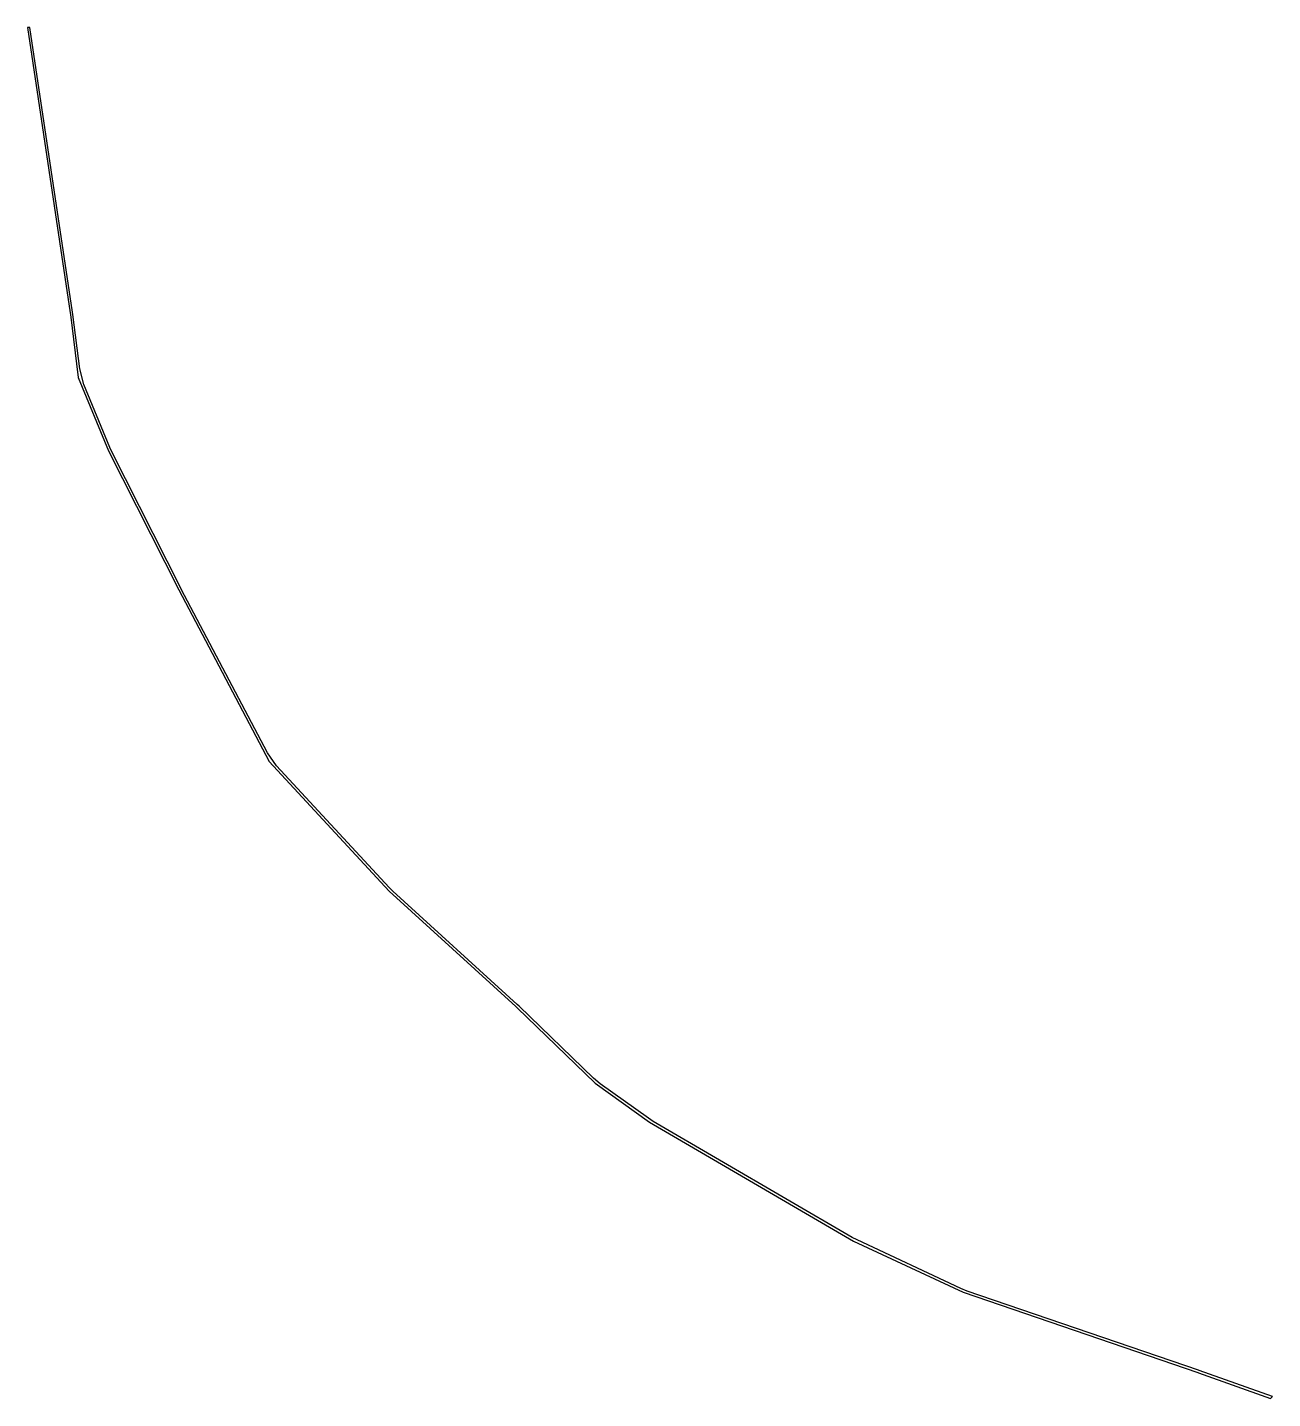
# Model space of a CAD drawing. Header units: metres. Extents: x -22.3 to -12.2, y -11.5 to -0.5.
import ezdxf

# ---------------------------------------------------------------- set-up
doc = ezdxf.new("R2010")
doc.units = ezdxf.units.M

msp = doc.modelspace()

# ---------------------------------------------------------------- linework, layer by layer
for p, q in [((-22.2336, -0.490005), (-22.2538, -0.490005)), ((-22.2538, -0.490005), (-21.9088, -2.79065)), ((-21.8894, -2.78548), (-22.2336, -0.490005)), ((-21.9088, -2.79065), (-21.9071, -2.80318)), ((-21.9071, -2.80318), (-21.8441, -3.31313)), ((-21.8869, -2.8033), (-21.8894, -2.78548)), ((-21.8327, -3.2422), (-21.8869, -2.8033)), ((-21.8441, -3.31313), (-21.6009, -3.90173)), ((-21.7992, -3.36919), (-21.8327, -3.2422)), ((-21.5897, -3.87637), (-21.7992, -3.36919)), ((-21.6009, -3.90173), (-21.0341, -5.02444)), ((-21.5742, -3.91005), (-21.5897, -3.87637)), ((-21.0187, -5.01076), (-21.5742, -3.91005)), ((-21.0341, -5.02444), (-20.3063, -6.40639)), ((-21.0148, -5.0183), (-21.0187, -5.01076)), ((-20.3199, -6.33781), (-21.0148, -5.0183)), ((-20.2462, -6.44203), (-20.3199, -6.33781)), ((-20.3063, -6.40639), (-19.3397, -7.45248)), ((-19.3399, -7.42279), (-20.2462, -6.44203)), ((-19.31, -7.45244), (-19.3399, -7.42279)), ((-19.3397, -7.45248), (-18.3187, -8.38277)), ((-18.3079, -8.36551), (-19.31, -7.45244)), ((-18.3187, -8.38277), (-18.3082, -8.39264)), ((-18.3082, -8.39264), (-17.6799, -8.99988)), ((-18.2919, -8.38057), (-18.3079, -8.36551)), ((-17.6928, -8.95959), (-18.2919, -8.38057)), ((-17.6379, -9.00542), (-17.6928, -8.95959)), ((-17.6799, -8.99988), (-17.2422, -9.31389)), ((-17.2502, -9.28354), (-17.6379, -9.00542)), ((-17.2113, -9.30876), (-17.2502, -9.28354)), ((-17.2422, -9.31389), (-15.5972, -10.2725)), ((-15.6068, -10.2437), (-17.2113, -9.30876)), ((-15.5679, -10.2641), (-15.6068, -10.2437)), ((-15.5972, -10.2725), (-14.7146, -10.6859)), ((-14.7312, -10.6561), (-15.5679, -10.2641)), ((-14.6821, -10.6759), (-14.7312, -10.6561)), ((-14.7146, -10.6859), (-12.8234, -11.3335)), ((-12.8176, -11.3143), (-14.6821, -10.6759)), ((-12.8234, -11.3335), (-12.8178, -11.3354)), ((-12.8178, -11.3354), (-12.2356, -11.5426)), ((-12.8111, -11.3166), (-12.8176, -11.3143)), ((-12.22, -11.527), (-12.8111, -11.3166)), ((-12.2356, -11.5426), (-12.22, -11.527))]:
    msp.add_line(p, q)

doc.saveas('drawing.dxf')
